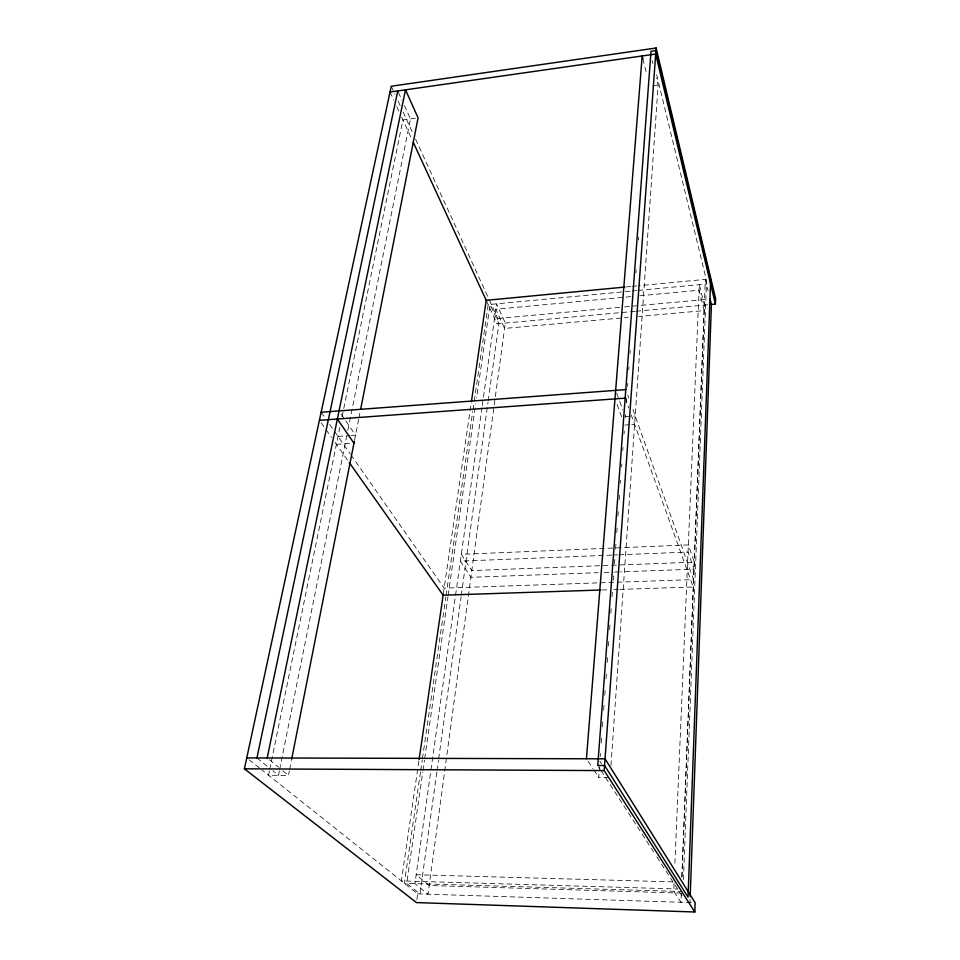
<?xml version="1.0" encoding="UTF-8"?>
<svg xmlns="http://www.w3.org/2000/svg" width="960" height="960" viewBox="0 0 960 960"><rect width="100%" height="100%" fill="white"/><g stroke="black" fill="none" stroke-linecap="round" stroke-linejoin="round"><path stroke-width="0.72" stroke-dasharray="4.8 3.6" d="M689.976 902.556L690.084 899.568M681.84 877.092L705.324 279.384L638.244 285.792M681.336 893.292L680.976 902.268L673.74 891.288L674.136 881.904M681.972 876.828L704.412 305.064L699.312 284.64L674.808 865.824M683.424 879.588L706.56 280.788L656.292 73.068M610.98 765.48L658.128 85.068L656.376 77.844M608.724 777.432L598.692 777.36L599.46 766.92M600.228 756.468L600.456 753.48M601.224 743.028L601.668 737.064M602.436 726.612L602.88 720.636M603.648 710.196L604.092 704.22M604.752 695.268L605.196 689.292M605.964 678.84L606.516 671.376M607.176 662.424L607.62 656.448M608.388 646.008L608.724 641.52M609.6 629.58L609.936 625.104M610.812 613.164L611.148 608.688M612.024 596.736L612.36 592.26M613.236 580.32L613.572 575.844M614.448 563.904L614.784 559.428M615.552 548.976L615.996 543M616.764 532.548L617.1 528.072M617.976 516.132L618.312 511.656M619.188 499.716L619.524 495.24M620.4 483.288L620.628 480.312M621.612 466.872L621.84 463.884M622.824 450.456L623.052 447.468M624.036 434.028L624.264 431.04M625.26 417.612L625.476 414.624M626.352 402.684L626.688 398.208M627.564 386.268L627.792 383.28M628.776 369.84L629.004 366.852M630 353.424L630.216 350.436M635.952 272.808L636.168 269.832M638.376 239.976L638.592 236.988M436.824 772.152L419.976 893.94L406.716 883.344L422.736 772.02M437.028 770.664L438.468 760.272M438.672 758.784L461.076 596.904M461.28 595.416L487.992 402.348M488.196 400.86L498.888 323.64L490.068 304.44L476.604 397.956M416.868 899.676L417.672 893.868L261.972 770.028M635.196 311.316L497.052 323.796L497.796 318.48L489.084 299.46M481.98 407.628L414.936 883.596L428.028 894.192L505.308 323.052L496.596 303.828L482.184 406.14M422.952 770.532L424.452 760.152M424.668 758.664L447.96 596.868M448.176 595.38L475.74 403.896M420.492 771.996L404.364 883.284L681.456 891.516M420.708 770.52L422.208 760.128M422.424 758.64L445.848 596.916M446.064 595.44L472.728 411.456M472.944 409.968L474.012 402.552M474.228 401.064L488.196 304.62L630.744 291.132M418.896 760.932L401.364 880.896L676.884 888.948M443.328 593.784L471.288 402.516M269.448 770.856L268.548 775.26L288.468 775.392L289.332 770.976M289.62 769.5L291.36 760.68M354.48 440.52L358.644 419.412M358.932 417.948L360.084 412.068M279.372 770.916L278.484 775.32L272.82 770.748M279.66 769.452L346.704 436.104M347.88 430.224L410.496 118.908L404.436 105.588M269.748 769.38L339.948 427.032M342.06 416.748L402.924 119.94L416.82 118.044M652.524 85.836L658.128 85.068M626.328 286.932L630.792 286.512M632.292 286.368L636.756 285.936M632.208 291L636.708 290.568M638.148 290.436L706.428 283.968M630.828 296.616L495.828 309.24L504.588 328.416L628.224 317.376M639.732 295.788L699.072 290.232L704.196 310.608L638.652 316.452M497.796 318.48L623.112 307.008M624.6 306.876L708.132 299.232M636.06 311.244L711.408 304.428M338.028 436.404L349.692 435.6M351.156 435.504L355.524 435.204L339.048 410.916M625.32 416.688L635.196 416.004M336.396 444.36L353.952 443.184M624.708 425.064L630.372 424.692M631.788 424.596L634.62 424.404M611.64 555.096L460.356 561.144L470.904 577.296L598.2 572.664M613.14 555.036L617.64 554.856M619.128 554.796L688.032 552.048L694.044 569.172L620.664 571.848M604.188 572.448L613.176 572.112M614.676 572.064L619.164 571.896M601.884 589.992L607.872 589.788M613.86 589.596L618.348 589.452M619.848 589.404L693.24 586.992L631.248 415.068M672.648 881.856L416.184 874.74L429.204 885.516L679.848 893.04M417.672 893.868L692.148 902.628M249.036 759.744L260.796 769.092M256.944 757.944L268.284 767.1M269.436 759.804L278.388 767.136M282.864 770.808L288.468 775.392M321.132 422.772L331.512 437.448M334.968 442.332L347.952 460.68M321.132 412.248L324.552 417.132M329.676 424.464L350.184 453.78M350.868 454.752L444.156 588.144L693.528 579.588L632.316 407.916M588.072 761.244L592.968 768.684M593.796 769.932L598.692 777.36M598.572 766.752L600.192 769.26M601.008 770.508L653.616 851.892M656.844 856.896L681.936 895.704M599.856 761.28L601.44 763.764M390.048 92.04L393.792 100.176M396.792 106.656L398.808 111.024M401.7 117.288L411.324 138.12M486.216 300.324L497.052 323.796M391.296 86.232L395.028 94.38M398.148 101.172L400.632 106.596M403.128 112.032L413.088 133.764M415.584 139.2L488.46 298.104M398.364 92.268L402 100.26M617.016 404.412L621.636 416.808M616.668 393.144L619.212 400.068M619.728 401.448L622.776 409.764M625.152 398.16L628.716 408.024M627.804 395.244L628.8 398.064M642.888 58.848L646.848 74.688M652.164 60.516L652.86 63.396M705.324 279.384L708.096 290.796M688.332 544.92L461.316 554.328L471.816 570.576L694.32 562.152L688.332 544.92"/><path stroke-width="1.44" d="M710.952 304.476L715.404 304.068L715.596 298.548L656.124 48L391.296 86.232L244.404 768.816L416.46 902.58L694.812 912L695.136 902.724L605.052 758.82L246.744 757.92M690.192 896.58L711.408 304.428L710.076 298.98M694.812 912L604.2 770.592L656.124 48M586.44 758.772L642.168 55.956L642.888 58.848M419.112 759.444L443.148 595.056M471.504 401.04L486.216 300.324L624.828 287.076M291.66 759.204L354.288 441.48M360.672 409.116L418.08 117.876L405.516 89.832L267.192 757.98M256.944 757.944L397.764 90.936M390.048 92.04L655.68 54.024L715.404 304.068M321.132 412.248L625.788 389.616M319.392 420.324L625.152 398.16M600.384 590.04L443.124 595.188L349.308 462.6M244.404 768.816L604.2 770.592M337.368 419.028L353.952 443.184M413.196 142.188L486.42 300.756M710.628 280.392L688.044 897.12L604.572 765.528L597.768 765.504L651.012 51.288L655.932 50.58L710.628 280.392"/></g></svg>
